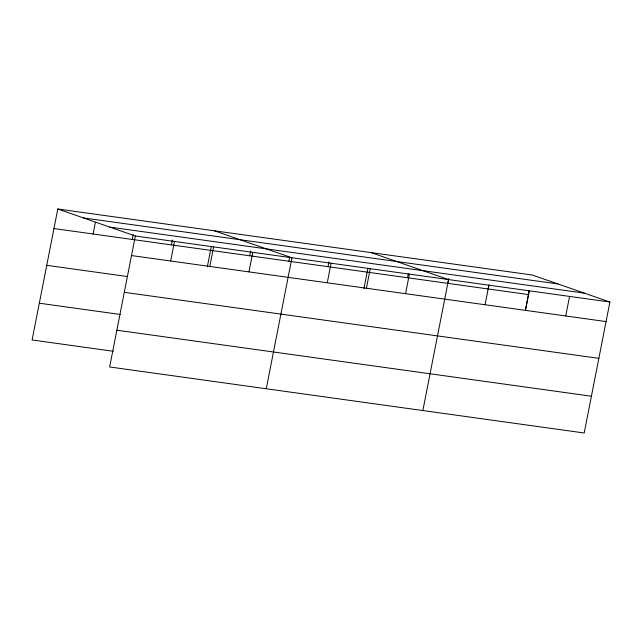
<?xml version="1.0" encoding="UTF-8"?>
<svg xmlns="http://www.w3.org/2000/svg" width="642" height="642" viewBox="0 0 642 642"><rect width="100%" height="100%" fill="white"/><g stroke="black" fill="none" stroke-linecap="round" stroke-linejoin="round"><path stroke-width="0.96" d="M57.796 209.003L135.342 235.999L109.646 366.967L584.204 432.997L609.9 302.029L532.354 275.033L57.796 209.003L32.1 339.971L113.337 351.278M93.114 234.001L95.409 222.268M132.26 239.45L133.223 234.563M171.414 244.899L172.369 240.012M170.652 261.005L174.488 241.448M207.334 266.791L211.33 246.432M209.806 266.446L213.642 246.897M249.714 255.789L250.677 250.902M248.96 271.895L252.796 252.346M288.868 261.238L289.63 257.33M266.253 388.763L291.941 257.795L214.396 230.791M328.014 266.687L328.977 261.8M327.26 282.793L331.095 263.236M363.942 288.579L367.938 268.22M366.413 288.234L370.249 268.685M407.51 277.745L408.272 273.837M405.559 293.683L409.395 274.134M422.853 410.551L448.549 279.583L371.004 252.579M447.843 283.355L448.806 278.467M485.055 304.741L488.891 285.192M488.185 288.972L488.947 285.056M525.389 310.359L529.225 290.802M525.485 310.062L529.289 290.674M565.73 315.968L569.566 296.419M83.388 217.911L557.946 283.941M109.75 227.091L584.308 293.121M135.342 235.999L609.9 302.029M53.96 228.552L528.518 294.582M131.506 255.556L606.064 321.578M46.746 265.323L127.004 276.493M124.291 292.319L598.85 358.348M39.314 303.209L120.552 314.508M116.86 330.205L591.418 396.226"/></g></svg>
